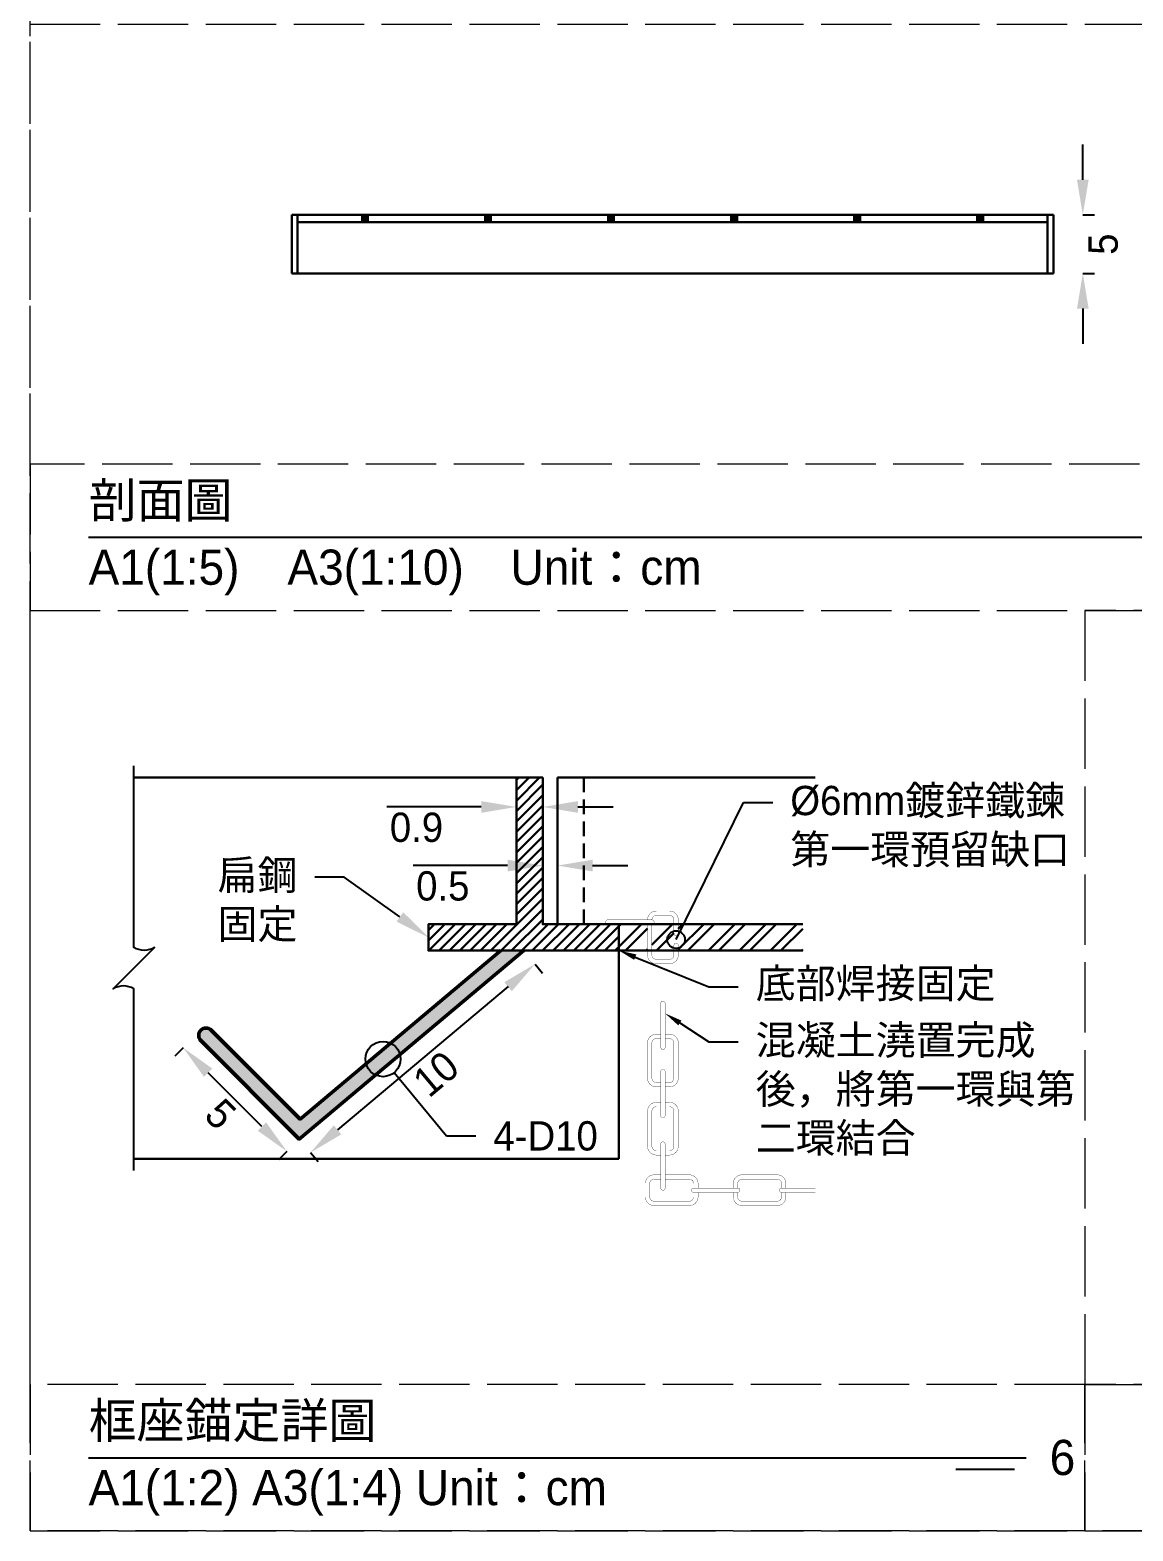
# Model space of a CAD drawing. Extents: x -2640 to 1802, y -2159 to 447.
# Drawn here: x -1710 to -1521.8, y -1114 to -858 of the extents above; entities that cross this region are included whole.
import ezdxf
from ezdxf import colors
from ezdxf.entities.mleader import LeaderData, LeaderLine
from ezdxf.math import Vec2, Vec3

# ---------------------------------------------------------------- set-up
doc = ezdxf.new("R2010")
doc.units = 0
doc.header["$MEASUREMENT"] = 0
doc.linetypes.add('ACAD_ISO02W100', pattern=[15, 12, -3])
doc.linetypes.add('HIDDEN', pattern=[0.375, 0.25, -0.125])
doc.layers.add('一、4.基本-隱藏', color=9, linetype='ACAD_ISO02W100', lineweight=20, plot=False)
doc.layers.add('三、3.文字-註解文字', color=2, linetype='Continuous')
for name, color, linetype, lineweight in [('二、2.繪圖-施作項目', 181, 'Continuous', 30), ('二、5.繪圖-鋼筋', 60, 'Continuous', 50), ('二、6.繪圖-其他施作項目', 35, 'Continuous', 30)]:
    doc.layers.add(name, color=color, linetype=linetype, lineweight=lineweight)
doc.styles.add('次圖名(詳圖)', font='MS PGothic.ttf', dxfattribs={"height": 6})
doc.styles.add('註解文字(詳圖)', font='MS PGothic.ttf', dxfattribs={"height": 5})
doc.dimstyles.new('註解文字(詳圖)', dxfattribs={"dimtxt": 5, "dimasz": 6, "dimexe": 2, "dimexo": 5, "dimgap": 1, "dimtad": 2, "dimzin": 0, "dimdsep": 46, "dimtxsty": '註解文字(詳圖)', "dimcen": 0.1, "dimclrd": 144, "dimclre": 144, "dimclrt": 256, "dimadec": 0, "dimazin": 0, "dimtfac": 1, "dimtofl": 0, "dimtmove": 0, "dimatfit": 3, "dimfxlon": 1, "dimtolj": 1, "dimtzin": 0, "dimlwd": -1, "dimlwe": -1, "dimarcsym": 1})

# ---------------------------------------------------------------- blocks, each defined once
blk = doc.blocks.new('*D194')
at = {"layer": 'Defpoints', "color": 0, "transparency": 16777216}
for p in [(-1625.75, -1015), (-1664.05, -1047.14), (-1662.12, -1049.44)]:
    blk.add_point(p, dxfattribs=at)
at = {"layer": '三、3.文字-註解文字', "color": 144, "transparency": 16777216}
for p, q in [((-1623.82, -1017.3), (-1622.54, -1018.83)), ((-1628.42, -1021.15), (-1657.53, -1045.58)), ((-1662.12, -1049.44), (-1660.84, -1050.97))]:
    blk.add_line(p, q, dxfattribs=at)
for points in [[(-1629.06, -1020.39), (-1627.78, -1021.92), (-1623.82, -1017.3)], [(-1658.17, -1044.81), (-1656.88, -1046.35), (-1662.12, -1049.44)]]:
    blk.add_solid(points, dxfattribs=at)
at = {"layer": '三、3.文字-註解文字', "transparency": 16777216, "insert": (-1640.72, -1036.05), "char_height": 5, "attachment_point": 5, "rotation": 40, "style": '註解文字(詳圖)'}
blk.add_mtext('\\A1;10', dxfattribs=at)
blk = doc.blocks.new('*D195')
at = {"layer": 'Defpoints', "color": 0, "transparency": 16777216}
for p in [(-1683.85, -1031.58), (-1681.73, -1029.46), (-1664.05, -1047.14)]:
    blk.add_point(p, dxfattribs=at)
at = {"layer": '三、3.文字-註解文字', "color": 144, "transparency": 16777216}
for p, q in [((-1683.85, -1031.58), (-1685.27, -1033)), ((-1670.42, -1045.02), (-1679.61, -1035.83)), ((-1666.17, -1049.26), (-1667.59, -1050.67))]:
    blk.add_line(p, q, dxfattribs=at)
for points in [[(-1678.9, -1035.12), (-1680.32, -1036.53), (-1683.85, -1031.58)], [(-1669.71, -1044.31), (-1671.12, -1045.73), (-1666.17, -1049.26)]]:
    blk.add_solid(points, dxfattribs=at)
at = {"layer": '三、3.文字-註解文字', "transparency": 16777216, "insert": (-1677.49, -1042.9), "char_height": 5, "attachment_point": 5, "rotation": 315, "style": '註解文字(詳圖)'}
blk.add_mtext('\\A1;5', dxfattribs=at)
blk = doc.blocks.new('_DotBlank')
at = {"color": 0, "linetype": 'ByBlock', "lineweight": -2}
blk.add_line((-0.5, 0), (-1, 0), dxfattribs=at)
blk.add_circle((0, 0), 0.5, dxfattribs=at)
blk = doc.blocks.new('*D188')
at = {"layer": 'Defpoints', "color": 0, "transparency": 16777216}
for p in [(-1627, -985.5), (-1622.5, -985.5), (-1627, -990.5)]:
    blk.add_point(p, dxfattribs=at)
at = {"layer": '三、3.文字-註解文字', "color": 144, "transparency": 16777216}
for p, q in [((-1633, -990.5), (-1649.1, -990.5)), ((-1627, -990.5), (-1627, -992.5)), ((-1622.5, -990.5), (-1622.5, -992.5)), ((-1616.5, -990.5), (-1610.5, -990.5))]:
    blk.add_line(p, q, dxfattribs=at)
for points in [[(-1633, -989.5), (-1633, -991.5), (-1627, -990.5)], [(-1616.5, -989.5), (-1616.5, -991.5), (-1622.5, -990.5)]]:
    blk.add_solid(points, dxfattribs=at)
at = {"layer": '三、3.文字-註解文字', "transparency": 16777216, "insert": (-1644.05, -994), "char_height": 5, "attachment_point": 5, "style": '註解文字(詳圖)'}
blk.add_mtext('\\A1;0.9', dxfattribs=at)
blk = doc.blocks.new('*D189')
at = {"layer": 'Defpoints', "color": 0, "transparency": 16777216}
for p in [(-1622.5, -1000.19), (-1622.5, -1000.5), (-1620, -1000.19)]:
    blk.add_point(p, dxfattribs=at)
at = {"layer": '三、3.文字-註解文字', "color": 144, "transparency": 16777216}
for p, q in [((-1628.5, -1000.5), (-1644.62, -1000.5)), ((-1622.5, -1000.5), (-1622.5, -1002.5)), ((-1620, -1000.5), (-1620, -1002.5)), ((-1614, -1000.5), (-1608, -1000.5))]:
    blk.add_line(p, q, dxfattribs=at)
for points in [[(-1628.5, -999.5), (-1628.5, -1001.5), (-1622.5, -1000.5)], [(-1614, -999.5), (-1614, -1001.5), (-1620, -1000.5)]]:
    blk.add_solid(points, dxfattribs=at)
at = {"layer": '三、3.文字-註解文字', "transparency": 16777216, "insert": (-1639.56, -1004), "char_height": 5, "attachment_point": 5, "style": '註解文字(詳圖)'}
blk.add_mtext('\\A1;0.5', dxfattribs=at)
blk = doc.blocks.new('*D190')
at = {"layer": 'Defpoints', "color": 0, "transparency": 16777216}
for p in [(-1535.35, -889.5), (-1535.35, -899.5), (-1530.35, -899.5)]:
    blk.add_point(p, dxfattribs=at)
at = {"layer": '三、3.文字-註解文字', "color": 144, "transparency": 16777216}
for p, q in [((-1530.35, -883.5), (-1530.35, -877.5)), ((-1530.35, -889.5), (-1528.35, -889.5)), ((-1530.35, -899.5), (-1528.35, -899.5)), ((-1530.35, -905.5), (-1530.35, -911.5))]:
    blk.add_line(p, q, dxfattribs=at)
for points in [[(-1531.35, -883.5), (-1529.35, -883.5), (-1530.35, -889.5)], [(-1531.35, -905.5), (-1529.35, -905.5), (-1530.35, -899.5)]]:
    blk.add_solid(points, dxfattribs=at)
at = {"layer": '三、3.文字-註解文字', "transparency": 16777216, "insert": (-1526.85, -894.5), "char_height": 5, "attachment_point": 5, "rotation": 90, "style": '註解文字(詳圖)'}
blk.add_mtext('\\A1;5', dxfattribs=at)
blk = doc.blocks.new('_Small')
at = {"color": 0, "linetype": 'ByBlock', "lineweight": -2}
blk.add_circle((0, 0), 0.25, dxfattribs=at)

msp = doc.modelspace()

# ---------------------------------------------------------------- hatches: boundary and pattern name
at = {"layer": '二、2.繪圖-施作項目'}
h = msp.add_hatch(color=256, dxfattribs=at)
h.dxf.hatch_style = 1
h.paths.add_polyline_path([(-1653.347, -890.77), (-1652.347, -890.77), (-1652.347, -889.5), (-1653.347, -889.5)])
h = msp.add_hatch(color=256, dxfattribs=at)
h.dxf.hatch_style = 1
h.paths.add_polyline_path([(-1632.347, -890.77), (-1631.347, -890.77), (-1631.347, -889.5), (-1632.347, -889.5)])
h = msp.add_hatch(color=256, dxfattribs=at)
h.dxf.hatch_style = 1
h.paths.add_polyline_path([(-1610.347, -890.77), (-1610.347, -889.5), (-1611.347, -889.5), (-1611.347, -890.77)])
h = msp.add_hatch(color=256, dxfattribs=at)
h.dxf.hatch_style = 1
h.paths.add_polyline_path([(-1589.347, -889.5), (-1590.347, -889.5), (-1590.347, -890.77), (-1589.347, -890.77)])
h = msp.add_hatch(color=256, dxfattribs=at)
h.dxf.hatch_style = 1
h.paths.add_polyline_path([(-1568.347, -889.5), (-1569.347, -889.5), (-1569.347, -890.77), (-1568.347, -890.77)])
h = msp.add_hatch(color=256, dxfattribs=at)
h.dxf.hatch_style = 1
h.paths.add_polyline_path([(-1547.347, -889.5), (-1548.347, -889.5), (-1548.347, -890.77), (-1547.347, -890.77)])
h = msp.add_hatch(dxfattribs=at)
h.set_pattern_fill('ANSI31', color=256, scale=10)
h.set_pattern_definition([(45, (-1574.0652, 28.7088), (-0.8838835, 0.8838835), [])])
h.paths.add_polyline_path([(-1627, -1010.5), (-1642, -1010.5), (-1642, -1015), (-1609.5, -1015), (-1609.5, -1010.5), (-1622.5, -1010.5), (-1622.5, -985.5), (-1627, -985.5)])
at = {"layer": '二、5.繪圖-鋼筋'}
h = msp.add_hatch(color=256, dxfattribs=at)
h.dxf.hatch_style = 1
h.paths.add_polyline_path([(-1625.75, -1015), (-1629.639, -1015), (-1663.904, -1043.752), (-1679.078, -1028.578, 1), (-1680.846, -1030.346), (-1664.052, -1047.139)])
at = {"layer": '二、6.繪圖-其他施作項目'}
h = msp.add_hatch(dxfattribs=at)
h.set_pattern_fill('ANSI32', color=256, scale=10)
h.set_pattern_definition([(45, (-1574.0652, 28.709), (-2.65165, 2.65165), []), (45, (-1572.2975, 28.709), (-2.65165, 2.65165), [])])
h.paths.add_polyline_path([(-1600.125, -1010.5), (-1603.875, -1010.5), (-1603.875, -1015), (-1600.125, -1015)])
h.paths.add_polyline_path([(-1604.625, -1010.5), (-1609.5, -1010.5), (-1609.5, -1015), (-1604.625, -1015)])
h.paths.add_polyline_path([(-1578.135, -1015), (-1578.135, -1010.5), (-1599.375, -1010.5), (-1599.375, -1015)])

# ---------------------------------------------------------------- linework, layer by layer
at = {"layer": '一、4.基本-隱藏'}
for points in [[(-1710, -607), (-930, -607), (-930, -1114), (-1710, -1114)], [(-1710, -857), (-1475.693, -857), (-1475.693, -932), (-1710, -932)], [(-1710, -957), (-1475.693, -957), (-1475.693, -932), (-1710, -932)], [(-1710, -957), (-1530, -957), (-1530, -1089), (-1710, -1089)], [(-1149.693, -957), (-1530, -957), (-1530, -1089), (-1149.693, -1089)], [(-1710, -1114), (-1530, -1114), (-1530, -1089), (-1710, -1089)], [(-1530, -1114), (-1149.693, -1114), (-1149.693, -1089), (-1530, -1089)]]:
    msp.add_lwpolyline(points, close=True, dxfattribs=at)
at = {"layer": '三、3.文字-註解文字'}
for points in [[(-1700, -944.5), (-1485.693, -944.5)], [(-1700, -1101.5), (-1540, -1101.5)], [(-1542, -1103.5), (-1552, -1103.5)]]:
    msp.add_lwpolyline(points, dxfattribs=at)
msp.add_lwpolyline([(-1692.287, -1052.5), (-1692.287, -1021.536, 0.2828427), (-1695.822, -1021.536), (-1688.751, -1014.464, -0.2828427), (-1692.287, -1014.464), (-1692.287, -983.5)], format="xyb", dxfattribs=at)
at = {"layer": '二、2.繪圖-施作項目'}
for points in [[(-1665.347, -889.5), (-1665.347, -899.5)], [(-1535.347, -889.5), (-1665.347, -889.5)], [(-1664.347, -889.5), (-1664.347, -899.5)], [(-1536.347, -890.77), (-1664.347, -890.77)], [(-1653.347, -889.5), (-1653.347, -890.77)], [(-1652.347, -889.5), (-1652.347, -890.77)], [(-1632.347, -889.5), (-1632.347, -890.77)], [(-1631.347, -889.5), (-1631.347, -890.77)], [(-1611.347, -889.5), (-1611.347, -890.77)], [(-1610.347, -889.5), (-1610.347, -890.77)], [(-1590.347, -889.5), (-1590.347, -890.77)], [(-1589.347, -889.5), (-1589.347, -890.77)], [(-1569.347, -889.5), (-1569.347, -890.77)], [(-1568.347, -889.5), (-1568.347, -890.77)], [(-1548.347, -889.5), (-1548.347, -890.77)], [(-1547.347, -889.5), (-1547.347, -890.77)], [(-1536.347, -889.5), (-1536.347, -899.5)], [(-1535.347, -889.5), (-1535.347, -899.5)], [(-1535.347, -899.5), (-1665.347, -899.5)], [(-1627, -985.5), (-1692.287, -985.5)], [(-1609.5, -1015), (-1609.5, -1050.5)], [(-1609.5, -1050.5), (-1692.287, -1050.5)]]:
    msp.add_lwpolyline(points, dxfattribs=at)
msp.add_lwpolyline([(-1622.5, -985.5), (-1627, -985.5), (-1627, -1010.5), (-1642, -1010.5), (-1642, -1015), (-1609.5, -1015), (-1609.5, -1010.5), (-1622.5, -1010.5)], close=True, dxfattribs=at)
at = {"layer": '二、5.繪圖-鋼筋'}
msp.add_lwpolyline([(-1629.639, -1015), (-1663.904, -1043.752), (-1679.078, -1028.578, 1), (-1680.846, -1030.346), (-1664.052, -1047.139), (-1625.75, -1015)], format="xyb", dxfattribs=at)
at = {"layer": '二、6.繪圖-其他施作項目'}
for points in [[(-1620, -1010.5), (-1620, -985.5)], [(-1620, -985.5), (-1576, -985.5)], [(-1609.5, -1010.5), (-1578.135, -1010.5)], [(-1609.5, -1015), (-1578.135, -1015)]]:
    msp.add_lwpolyline(points, dxfattribs=at)
at = {"layer": '二、6.繪圖-其他施作項目', "linetype": 'HIDDEN', "ltscale": 10}
msp.add_lwpolyline([(-1615.5, -985.5), (-1615.5, -1010.5)], dxfattribs=at)
at = {"layer": '二、6.繪圖-其他施作項目'}
for points in [[(-1603.875, -1009.75, 0.05, 0.05, -0.4142136), (-1603.125, -1009, 0.05, 0.05, 0), (-1600.875, -1009, 0.05, 0.05, -0.4142136), (-1600.125, -1009.75, 0.05, 0.05, 0), (-1600.125, -1012.125, 0.05, 0.05, 1), (-1599.375, -1012.125, 0.05, 0.05, 0), (-1599.375, -1009.75, 0.05, 0.05, 0.4142136), (-1600.875, -1008.25, 0.05, 0.05, 0), (-1603.125, -1008.25, 0.05, 0.05, 0.4142136), (-1604.625, -1009.75, 0, 0, 0)], [(-1604.625, -1010.5, 0.05, 0.05, 0), (-1604.625, -1015.75, 0.05, 0.05, 0.4142136), (-1603.125, -1017.25, 0.05, 0.05, 0), (-1602.375, -1017.25, 0.05, 0.05, 0), (-1600.875, -1017.25, 0.05, 0.05, 0.4142136), (-1599.375, -1015.75, 0.05, 0.05, 0), (-1599.375, -1014.125, 0.05, 0.05, 1), (-1600.125, -1014.125, 0.05, 0.05, 0), (-1600.125, -1015.75, 0.05, 0.05, -0.4142136), (-1600.875, -1016.5, 0.05, 0.05, 0), (-1601.625, -1016.5, 0.05, 0.05, 0), (-1603.125, -1016.5, 0.05, 0.05, -0.4142136), (-1603.875, -1015.75, 0.05, 0.05, 0), (-1603.875, -1010.5, 0, 0, 0)]]:
    msp.add_lwpolyline(points, format="xyseb", dxfattribs=at)
at = {"layer": '二、6.繪圖-其他施作項目', "const_width": 0.05}
for points in [[(-1603.875, -1009.75), (-1611.375, -1009.75, 1), (-1611.375, -1010.5), (-1603.875, -1010.5, 1)], [(-1602.375, -1035.625), (-1602.375, -1043.125, 1), (-1601.625, -1043.125), (-1601.625, -1035.625, 1)], [(-1602.375, -1048), (-1602.375, -1055.5, 1), (-1601.625, -1055.5), (-1601.625, -1048, 1)], [(-1596.75, -1056.25), (-1589.25, -1056.25, 1), (-1589.25, -1055.5), (-1596.75, -1055.5, 1)]]:
    msp.add_lwpolyline(points, format="xyb", close=True, dxfattribs=at)
at = {"layer": '二、6.繪圖-其他施作項目'}
msp.add_lwpolyline([(-1601.625, -1024, 0.05, 0.05, 1), (-1602.375, -1024, 0.05, 0.05, 0), (-1602.375, -1031.5, 0.05, 0.05, 1), (-1601.625, -1031.5, 0.05, 0.05, 0)], format="xyseb", close=True, dxfattribs=at)
at = {"layer": '二、6.繪圖-其他施作項目', "const_width": 0.05}
for points in [[(-1602.375, -1038.25), (-1603.125, -1038.25, -0.4142136), (-1604.625, -1036.75), (-1604.625, -1030.75, -0.4142136), (-1603.125, -1029.25), (-1602.375, -1029.25)], [(-1601.625, -1029.25), (-1600.875, -1029.25, -0.4142136), (-1599.375, -1030.75), (-1599.375, -1036.75, -0.4142136), (-1600.875, -1038.25), (-1601.625, -1038.25)], [(-1603.125, -1037.5, -0.4142136), (-1603.875, -1036.75), (-1603.875, -1030.75, -0.4142136), (-1603.125, -1030), (-1602.375, -1030)], [(-1601.625, -1030), (-1600.875, -1030, -0.4142136), (-1600.125, -1030.75), (-1600.125, -1036.75, -0.4142136), (-1600.875, -1037.5), (-1601.625, -1037.5)], [(-1602.375, -1049.875), (-1603.125, -1049.875, -0.4142136), (-1604.625, -1048.375), (-1604.625, -1042.375, -0.4142136), (-1603.125, -1040.875), (-1602.375, -1040.875)], [(-1603.125, -1049.125, -0.4142136), (-1603.875, -1048.375), (-1603.875, -1042.375, -0.4142136), (-1603.125, -1041.625), (-1602.375, -1041.625)], [(-1601.625, -1040.875), (-1600.875, -1040.875, -0.4142136), (-1599.375, -1042.375), (-1599.375, -1048.375, -0.4142136), (-1600.875, -1049.875), (-1601.625, -1049.875)], [(-1601.625, -1041.625), (-1600.875, -1041.625, -0.4142136), (-1600.125, -1042.375), (-1600.125, -1048.375, -0.4142136), (-1600.875, -1049.125), (-1601.625, -1049.125)], [(-1596, -1056.25), (-1596, -1057, -0.4142136), (-1597.5, -1058.5), (-1603.5, -1058.5, -0.4142136), (-1605, -1057), (-1605, -1054.75, -0.4142136), (-1603.5, -1053.25), (-1602.375, -1053.25)], [(-1596.75, -1057, -0.4142136), (-1597.5, -1057.75), (-1603.5, -1057.75, -0.4142136), (-1604.25, -1057), (-1604.25, -1054.75, -0.4142136), (-1603.5, -1054), (-1602.375, -1054)], [(-1601.625, -1053.25), (-1597.5, -1053.25, -0.4142136), (-1596, -1054.75), (-1596, -1055.5)], [(-1601.625, -1054), (-1597.5, -1054, -0.4142136), (-1596.75, -1054.75), (-1596.75, -1055.5)], [(-1590, -1055.5), (-1590, -1054.75, -0.4142136), (-1588.5, -1053.25), (-1582.5, -1053.25, -0.4142136), (-1581, -1054.75), (-1581, -1055.5)], [(-1589.25, -1055.5), (-1589.25, -1054.75, -0.4142136), (-1588.5, -1054), (-1582.5, -1054, -0.4142136), (-1581.75, -1054.75), (-1581.75, -1055.5)], [(-1581, -1056.25), (-1581, -1057, -0.4142136), (-1582.5, -1058.5), (-1588.5, -1058.5, -0.4142136), (-1590, -1057), (-1590, -1056.25)], [(-1581.75, -1057, -0.4142136), (-1582.5, -1057.75), (-1588.5, -1057.75, -0.4142136), (-1589.25, -1057), (-1589.25, -1056.25)], [(-1576, -1055.5), (-1581.75, -1055.5, 1), (-1581.75, -1056.25), (-1576, -1056.25)]]:
    msp.add_lwpolyline(points, format="xyb", dxfattribs=at)
for points in [[(-1602.375, -1037.5), (-1603.125, -1037.5)], [(-1602.375, -1049.125), (-1603.125, -1049.125)], [(-1596.75, -1056.25), (-1596.75, -1057)], [(-1581.75, -1056.25), (-1581.75, -1057)]]:
    msp.add_lwpolyline(points, dxfattribs=at)

# ---------------------------------------------------------------- texts
at = {"layer": '三、3.文字-註解文字', "char_height": 6, "attachment_point": 4, "style": '次圖名(詳圖)'}
for s, width, insert in [('剖面圖', 109.33936, (-1700, -938.5)), ('{\\fMS PGothic|b0|i0|c128|p34;A1(1:}5{\\fMS PGothic|b0|i0|c128|p34;)\u3000A3(1:}1{\\fMS PGothic|b0|i0|c128|p34;0)^IUnit：cm}', 136.03259, (-1700, -950.5)), ('框座錨定詳{\\fMS PGothic|b0|i0|c128|p34;圖}', 52.23532, (-1700, -1095.5)), ('6', 3, (-1536, -1101.5)), ('{\\fMS PGothic|b0|i0|c128|p34;A1(1:}2{\\fMS PGothic|b0|i0|c128|p34;) A3(1:}4{\\fMS PGothic|b0|i0|c128|p34;) Unit：cm}', 93.26158, (-1700, -1107.5))]:
    msp.add_mtext_dynamic_manual_height_columns(s, width=width, gutter_width=15, heights=[0], dxfattribs=dict(at, insert=insert))

# ---------------------------------------------------------------- dimensions: what is measured, and where the dimension line sits
at = {"layer": '三、3.文字-註解文字'}
for p1, p2, distance, text, picture, middle in [((-1535.347, -889.5), (-1535.347, -899.5), 5, '5', '*D190', (-1526.847, -894.5)), ((-1622.5, -985.5), (-1627, -985.5), 5, '0.9', '*D188', (-1644.048, -994)), ((-1620, -1000.187), (-1622.5, -1000.187), 0.313, '0.5', '*D189', (-1639.562, -1004)), ((-1625.75, -1015), (-1664.052, -1047.139), 3, '10', '*D194', (-1640.723, -1036.049)), ((-1664.052, -1047.139), (-1681.73, -1029.462), 3, '5', '*D195', (-1677.487, -1042.897))]:
    dim = msp.add_aligned_dim(p1=p1, p2=p2, distance=distance, text=text, dimstyle='註解文字(詳圖)', dxfattribs=at)
    dim.commit()
    dim.dimension.update_dxf_attribs({"geometry": picture, "text_midpoint": middle})

# ---------------------------------------------------------------- leaders
ml = msp.add_multileader_mtext('Standard', dxfattribs=at)
ml.set_content('%%C6mm鍍鋅鐵鍊\\P第一環預留缺口', color=256, style='註解文字(詳圖)')
ml.set_leader_properties(color=144, linetype='ByLayer', lineweight=-1)
ml.set_arrow_properties(name='SMALL')
ml.build(insert=Vec2(0, 0))
ml.multileader.update_dxf_attribs({"dogleg_length": 5, "arrow_head_size": 6})
ctx = ml.context
ctx.base_point, ctx.char_height, ctx.arrow_head_size, ctx.landing_gap_size, ctx.plane_origin = Vec3(-1583.264, -989.755), 5, 6, 3, Vec3(-1609.5, -957.683)
notes = []
notes.append((ctx, [(0, (1, 1, 0), (-1588.264, -989.755), (1, 0), 5, [(0, [(-1599.75, -1013.125)], 0, [])])]))
ctx.mtext.insert, ctx.mtext.flow_direction = Vec3(-1580.264, -986.9), 5
ml = msp.add_multileader_mtext('Standard', dxfattribs=at)
ml.set_content('扁鋼固定', color=256, style='註解文字(詳圖)')
ml.set_leader_properties(color=144, linetype='ByLayer', lineweight=-1)
ml.build(insert=Vec2(0, 0))
ml.multileader.update_dxf_attribs({"dogleg_length": 5, "arrow_head_size": 6})
ctx = ml.context
ctx.base_point, ctx.char_height, ctx.arrow_head_size, ctx.landing_gap_size, ctx.plane_origin = Vec3(-1680.955, -1002.467), 5, 6, 3, Vec3(-1642, -1012.75)
ctx.text_align_type = 1
notes.append((ctx, [(0, (1, 1, 0), (-1656.404, -1002.467), (-1, 0), 5, [(0, [(-1642, -1012.75)], 0, [])])]))
ctx.mtext.insert, ctx.mtext.width, ctx.mtext.alignment, ctx.mtext.flow_direction = Vec3(-1671.18, -999.626), 16.68274, 2, 5
ml = msp.add_multileader_mtext('Standard', dxfattribs=at)
ml.set_content('底部{\\fPMingLiU|b0|i0|c136|p18;焊}接固定', color=256, style='註解文字(詳圖)')
ml.set_leader_properties(color=144, linetype='ByLayer', lineweight=-1)
ml.build(insert=Vec2(0, 0))
ml.multileader.update_dxf_attribs({"dogleg_length": 5, "arrow_head_size": 3})
ctx = ml.context
ctx.base_point, ctx.char_height, ctx.arrow_head_size, ctx.landing_gap_size, ctx.plane_origin = Vec3(-1589.156, -1021.161), 5, 3, 3, Vec3(-1609.5, -1015)
notes.append((ctx, [(0, (1, 1, 0), (-1594.156, -1021.161), (1, 0), 5, [(0, [(-1609.5, -1015)], 0, [])])]))
ctx.mtext.insert, ctx.mtext.flow_direction = Vec3(-1586.156, -1018.094), 5
ml = msp.add_multileader_mtext('Standard', dxfattribs=at)
ml.set_content('{\\fMS PGothic|b0|i0|c128|p34;混凝土澆置完成後，將第一環與第二環結合}', color=256, style='註解文字(詳圖)')
ml.set_leader_properties(color=144, linetype='ByLayer', lineweight=-1)
ml.build(insert=Vec2(0, 0))
ml.multileader.update_dxf_attribs({"dogleg_length": 5, "arrow_head_size": 3})
ctx = ml.context
ctx.base_point, ctx.char_height, ctx.arrow_head_size, ctx.landing_gap_size, ctx.plane_origin = Vec3(-1589.156, -1030.575), 5, 3, 3, Vec3(-1609.5, -1022.119)
notes.append((ctx, [(0, (1, 1, 0), (-1594.156, -1030.575), (1, 0), 5, [(0, [(-1601.625, -1025.711)], 0, [])])]))
ctx.mtext.insert, ctx.mtext.width, ctx.mtext.flow_direction = Vec3(-1586.156, -1027.763), 59.37585, 5
ml = msp.add_multileader_mtext('Standard', dxfattribs=at)
ml.set_content('4-D10', color=256, style='註解文字(詳圖)')
ml.set_leader_properties(color=144, linetype='ByLayer', lineweight=-1)
ml.set_arrow_properties(name='DOTBLANK')
ml.build(insert=Vec2(0, 0))
ml.multileader.update_dxf_attribs({"dogleg_length": 5, "arrow_head_size": 6})
ctx = ml.context
ctx.base_point, ctx.char_height, ctx.arrow_head_size, ctx.landing_gap_size, ctx.plane_origin = Vec3(-1633.92, -1046.601), 5, 6, 3, Vec3(-1648.949, -1034.466)
notes.append((ctx, [(0, (1, 1, 0), (-1638.92, -1046.601), (1, 0), 5, [(0, [(-1649.753, -1033.509)], 0, [])])]))
ctx.mtext.insert, ctx.mtext.flow_direction = Vec3(-1630.92, -1044.101), 5
for ctx, leaders in notes:
    for number, flags, end, landing, length, lines in leaders:
        leader = LeaderData()
        leader.index, (leader.has_last_leader_line, leader.has_dogleg_vector, leader.attachment_direction) = number, flags
        leader.last_leader_point, leader.dogleg_vector, leader.dogleg_length = Vec3(end), Vec3(landing), length
        for number, points, colour, breaks in lines:
            line = LeaderLine()
            line.index, line.vertices, line.color, line.breaks = number, Vec3.list(points), colors.encode_raw_color(colour), breaks
            leader.lines.append(line)
        ctx.leaders.append(leader)

doc.saveas('drawing.dxf')
